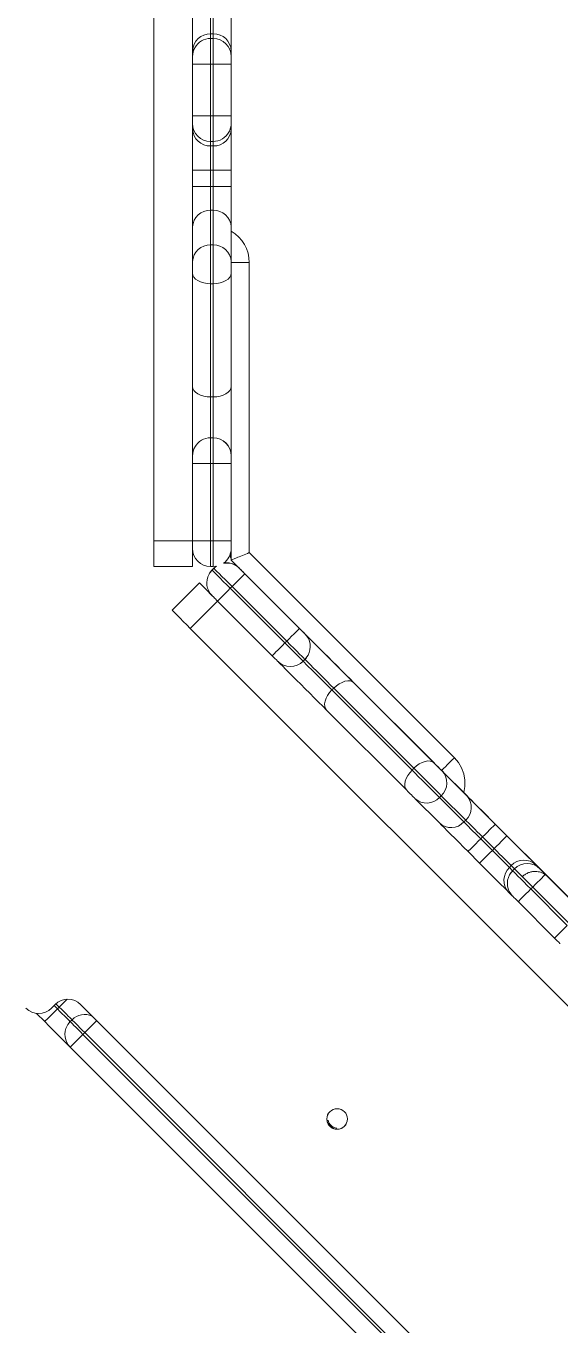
# Model space of a CAD drawing. Header units: millimetres. Extents: x -12977 to 11786, y -11805 to 10558.
# Drawn here: x -1227 to -1019, y 885 to 1389 of the extents above; entities that cross this region are included whole.
import ezdxf

# ---------------------------------------------------------------- set-up
doc = ezdxf.new("R2010")
doc.units = ezdxf.units.MM
doc.layers.add('DIKOM_ОБЪЕКТ', color=7, linetype='Continuous')

msp = doc.modelspace()

# ---------------------------------------------------------------- linework, layer by layer
at = {"layer": 'DIKOM_ОБЪЕКТ', "color": 7, "linetype": 'Continuous', "lineweight": 15}
for p, q in [((-1176.923, 1539.362), (-1176.923, 1189.362)), ((-1146.922, 1308.364), (-1146.922, 1420.364)), ((-1154.927, 1384.355), (-1153.927, 1384.355)), ((-1154.927, 1384.355), (-1154.927, 1384.355)), ((-1153.927, 1384.355), (-1154.927, 1384.355)), ((-1153.925, 1386.124), (-1154.925, 1386.124)), ((-1154.925, 1386.124), (-1154.925, 1384.355)), ((-1153.927, 1384.355), (-1153.927, 1384.355)), ((-1153.925, 1384.355), (-1153.925, 1386.124)), ((-1161.925, 1377.515), (-1161.925, 1379.555)), ((-1161.06, 1380.729), (-1161.06, 1380.729)), ((-1146.925, 1379.555), (-1146.926, 1374.087)), ((-1161.927, 1354.355), (-1161.927, 1374.355)), ((-1153.928, 1374.354), (-1154.928, 1374.354)), ((-1154.928, 1374.354), (-1154.928, 1354.354)), ((-1153.928, 1354.354), (-1153.928, 1374.354)), ((-1146.927, 1377.355), (-1146.927, 1377.355)), ((-1146.927, 1374.355), (-1146.927, 1354.354)), ((-1154.928, 1354.354), (-1153.928, 1354.354)), ((-1146.926, 1354.627), (-1146.925, 1349.162)), ((-1161.925, 1349.162), (-1161.925, 1351.195)), ((-1147.794, 1347.981), (-1147.794, 1347.981)), ((-1146.927, 1351.355), (-1146.927, 1351.355)), ((-1153.927, 1344.355), (-1154.927, 1344.355)), ((-1154.925, 1344.355), (-1154.925, 1342.593)), ((-1154.925, 1342.593), (-1153.925, 1342.593)), ((-1153.925, 1342.593), (-1153.925, 1344.355)), ((-1161.924, 1326.853), (-1161.924, 1333.21)), ((-1153.925, 1333.209), (-1154.925, 1333.209)), ((-1154.925, 1333.209), (-1154.925, 1326.852)), ((-1153.925, 1326.852), (-1153.925, 1333.209)), ((-1146.924, 1333.21), (-1146.924, 1326.853)), ((-1154.925, 1326.852), (-1153.925, 1326.852)), ((-1154.925, 1317.62), (-1154.927, 1304.182)), ((-1153.925, 1317.62), (-1154.925, 1317.62)), ((-1153.927, 1304.182), (-1153.925, 1317.62)), ((-1161.927, 1297.721), (-1161.925, 1311.158)), ((-1146.925, 1311.158), (-1146.927, 1297.721)), ((-1154.927, 1304.182), (-1153.927, 1304.182)), ((-1146.921, 1181.866), (-1146.921, 1297.366)), ((-1139.921, 1297.365), (-1139.921, 1184.765)), ((-1161.925, 1249.24), (-1161.927, 1293.207)), ((-1146.927, 1293.207), (-1146.925, 1249.24)), ((-1146.921, 1294.366), (-1146.921, 1294.366)), ((-1153.927, 1289.138), (-1154.927, 1289.138)), ((-1154.927, 1289.138), (-1154.925, 1245.171)), ((-1153.925, 1245.17), (-1153.927, 1289.138)), ((-1154.925, 1245.171), (-1153.925, 1245.17)), ((-1154.926, 1229.357), (-1154.927, 1229.355)), ((-1154.927, 1229.355), (-1153.927, 1229.355)), ((-1153.926, 1229.357), (-1154.926, 1229.357)), ((-1153.927, 1229.355), (-1153.926, 1229.357)), ((-1161.059, 1225.731), (-1161.06, 1225.729)), ((-1146.926, 1222.357), (-1146.927, 1222.355)), ((-1161.927, 1189.354), (-1161.927, 1219.355)), ((-1153.928, 1219.354), (-1154.928, 1219.354)), ((-1154.928, 1219.354), (-1154.928, 1189.354)), ((-1153.928, 1189.354), (-1153.928, 1219.354)), ((-1146.927, 1219.355), (-1146.927, 1189.354)), ((-1176.923, 1189.362), (-1161.927, 1189.362)), ((-1154.928, 1189.354), (-1153.928, 1189.354)), ((-1146.927, 1186.355), (-1146.921, 1186.366)), ((-1147.794, 1182.981), (-1147.753, 1183.056)), ((-1146.921, 1184.787), (-1147.101, 1184.787)), ((-1065.25, 1100.195), (-1146.921, 1181.866)), ((-1139.921, 1184.765), (-1060.301, 1105.144)), ((-1161.923, 1179.363), (-1176.923, 1179.363)), ((-1161.915, 1179.377), (-1161.923, 1179.363)), ((-1155.493, 1176.466), (-1155.535, 1176.39)), ((-1153.927, 1179.355), (-1154.927, 1179.355)), ((-1154.352, 1177.966), (-1153.645, 1178.673)), ((-1154.31, 1178.041), (-1154.352, 1177.966)), ((-1154.31, 1178.041), (-1153.603, 1178.748)), ((-1152.786, 1179.449), (-1153.927, 1179.355)), ((-1152.702, 1179.463), (-1153.645, 1178.673)), ((-1153.645, 1178.673), (-1153.603, 1178.748)), ((-1153.603, 1178.748), (-1152.786, 1179.449)), ((-1143.739, 1178.684), (-1143.745, 1178.673)), ((-1141.624, 1176.551), (-1120.411, 1155.338)), ((-1169.903, 1162.418), (-1159.297, 1173.024)), ((-1159.289, 1173.038), (-1169.896, 1162.432)), ((-1159.297, 1173.024), (-1159.289, 1173.038)), ((-1146.574, 1171.601), (-1147.281, 1170.894)), ((-1147.281, 1170.894), (-1126.068, 1149.68)), ((-1125.361, 1150.387), (-1146.574, 1171.601)), ((-1152.232, 1165.946), (-1162.833, 1155.345)), ((-1131.017, 1144.731), (-1152.231, 1165.945)), ((-1169.903, 1162.418), (-1169.896, 1162.432)), ((-1162.833, 1155.345), (-915.346, 907.858)), ((-1118.289, 1153.217), (-1118.288, 1153.219)), ((-1126.068, 1149.68), (-1125.361, 1150.387)), ((-1118.289, 1143.317), (-1118.996, 1142.61)), ((-1117.106, 1144.893), (-1117.105, 1144.895)), ((-1107.106, 1132.14), (-1107.814, 1131.433)), ((-1107.814, 1131.433), (-1076.723, 1100.337)), ((-1076.016, 1101.044), (-1107.106, 1132.14)), ((-1099.279, 1134.213), (-1068.189, 1103.117)), ((-1078.795, 1092.511), (-1109.886, 1123.607)), ((-1076.723, 1100.337), (-1076.016, 1101.044)), ((-1067.371, 1102.316), (-1067.371, 1102.317)), ((-1064.998, 1099.926), (-1055.496, 1090.43)), ((-1065.378, 1090.407), (-1066.085, 1089.7)), ((-1055.877, 1080.911), (-1065.378, 1090.407)), ((-978.277, 1013.22), (-1057.473, 1092.415)), ((-1066.103, 1079.824), (-1075.604, 1089.32)), ((-1066.085, 1089.7), (-1056.584, 1080.204)), ((-1056.584, 1080.204), (-1055.877, 1080.911)), ((-1044.399, 1079.335), (-1039.904, 1074.84)), ((-1049.349, 1074.384), (-1050.056, 1073.677)), ((-1050.056, 1073.677), (-1045.561, 1069.182)), ((-1044.854, 1069.889), (-1049.349, 1074.384)), ((-1045.561, 1069.182), (-1044.854, 1069.889)), ((-1050.51, 1064.233), (-1055.005, 1068.728)), ((-1038.219, 1063.253), (-1038.926, 1062.545)), ((-1038.926, 1062.545), (-1037.677, 1061.296)), ((-1038.862, 1059.718), (-1038.862, 1059.718)), ((-1036.97, 1062.003), (-1038.219, 1063.253)), ((-1037.679, 1061.293), (-1036.972, 1062)), ((-1036.972, 1062), (-1037.679, 1061.293)), ((-1037.679, 1061.293), (-1037.679, 1061.293)), ((-1036.972, 1062), (-1036.972, 1062)), ((-1028.624, 1063.557), (-1024.759, 1059.69)), ((-1027.072, 1062.001), (-1027.072, 1062)), ((-1024.951, 1059.879), (-1010.809, 1045.736)), ((-1029.901, 1054.928), (-1030.608, 1054.221)), ((-1015.76, 1040.786), (-1029.901, 1054.928)), ((-1037.836, 1051.556), (-1039.23, 1052.951)), ((-1030.608, 1054.221), (-1016.466, 1040.079)), ((-1021.416, 1035.13), (-1035.558, 1049.272)), ((-1215.276, 1009.33), (-1216.69, 1007.916)), ((-1213.677, 1008.366), (-1214.948, 1009.637)), ((-1061.392, 865.346), (-1205.376, 1009.33)), ((-1219.334, 1002.71), (-1222.549, 1005.925)), ((-1215.666, 1008.94), (-1214.385, 1007.659)), ((-1214.385, 1007.659), (-1213.677, 1008.366)), ((-1210.856, 1000.563), (-1210.619, 1001.133)), ((-1210.619, 1001.133), (-1210.619, 1001.133)), ((-1209.435, 1002.708), (-1208.728, 1003.415)), ((-1208.728, 1003.415), (-1209.435, 1002.708)), ((-1209.435, 1002.708), (-1209.435, 1002.708)), ((-1208.728, 1003.415), (-1208.728, 1003.415)), ((-1203.779, 998.465), (-1204.486, 997.758)), ((-1204.486, 997.758), (-1072.964, 866.236)), ((-1072.257, 866.943), (-1203.779, 998.465)), ((-1077.914, 861.287), (-1209.436, 992.809))]:
    msp.add_line(p, q, dxfattribs=at)
at = {"layer": 'DIKOM_ОБЪЕКТ', "color": 7, "linetype": 'Continuous', "lineweight": 15, "flags": 128}
for points in [[(-1161.925, 1379.555), (-1161.925, 1380.631), (-1161.925, 1382.051), (-1161.925, 1383.782), (-1161.925, 1385.784), (-1161.924, 1388.012), (-1161.924, 1390.413), (-1161.924, 1392.932), (-1161.924, 1395.511)], [(-1154.925, 1395.51), (-1154.925, 1393.993), (-1154.925, 1392.511), (-1154.925, 1391.099), (-1154.925, 1389.788), (-1154.925, 1388.61), (-1154.925, 1387.592), (-1154.925, 1386.757), (-1154.925, 1386.124)], [(-1153.925, 1386.124), (-1153.925, 1386.757), (-1153.925, 1387.592), (-1153.925, 1388.61), (-1153.925, 1389.788), (-1153.925, 1391.099), (-1153.925, 1392.511), (-1153.925, 1393.993), (-1153.925, 1395.51)], [(-1146.924, 1395.51), (-1146.924, 1392.932), (-1146.924, 1390.413), (-1146.924, 1388.012), (-1146.925, 1385.784), (-1146.924, 1383.782), (-1146.925, 1382.051), (-1146.925, 1380.631), (-1146.925, 1379.555)], [(-1154.927, 1384.355), (-1154.927, 1384.163), (-1154.927, 1383.593), (-1154.927, 1382.669), (-1154.928, 1381.425), (-1154.928, 1379.91), (-1154.928, 1378.181), (-1154.928, 1376.305), (-1154.928, 1374.354)], [(-1153.928, 1374.354), (-1153.928, 1376.305), (-1153.928, 1378.181), (-1153.928, 1379.91), (-1153.928, 1381.425), (-1153.927, 1382.669), (-1153.927, 1383.593), (-1153.927, 1384.163), (-1153.927, 1384.355)], [(-1161.927, 1374.355), (-1161.927, 1374.94), (-1161.927, 1375.503), (-1161.927, 1376.021), (-1161.927, 1376.476), (-1161.927, 1376.849), (-1161.927, 1377.126), (-1161.927, 1377.297), (-1161.927, 1377.355)], [(-1154.928, 1374.354), (-1156.293, 1374.354), (-1157.607, 1374.354), (-1158.817, 1374.354), (-1159.877, 1374.354), (-1160.748, 1374.354), (-1161.395, 1374.354), (-1161.793, 1374.354), (-1161.927, 1374.355)], [(-1146.927, 1374.355), (-1147.062, 1374.354), (-1147.46, 1374.354), (-1148.107, 1374.354), (-1148.978, 1374.354), (-1150.039, 1374.354), (-1151.249, 1374.354), (-1152.562, 1374.354), (-1153.928, 1374.354)], [(-1146.927, 1377.355), (-1146.927, 1377.297), (-1146.927, 1377.126), (-1146.927, 1376.849), (-1146.927, 1376.476), (-1146.927, 1376.021), (-1146.927, 1375.503), (-1146.927, 1374.94), (-1146.927, 1374.355)], [(-1146.927, 1373.396), (-1146.927, 1373.731), (-1146.927, 1374.475), (-1146.927, 1375.473), (-1146.927, 1376.708)], [(-1146.926, 1374.087), (-1146.926, 1373.469), (-1146.926, 1373.121), (-1146.926, 1373.048), (-1146.926, 1373.253), (-1146.927, 1373.396)], [(-1154.928, 1354.354), (-1156.293, 1354.354), (-1157.606, 1354.354), (-1158.817, 1354.354), (-1159.877, 1354.354), (-1160.748, 1354.354), (-1161.395, 1354.354), (-1161.793, 1354.354), (-1161.927, 1354.355)], [(-1161.927, 1351.355), (-1161.927, 1351.412), (-1161.927, 1351.583), (-1161.927, 1351.86), (-1161.927, 1352.233), (-1161.927, 1352.688), (-1161.927, 1353.206), (-1161.927, 1353.769), (-1161.927, 1354.355)], [(-1154.928, 1354.354), (-1154.928, 1352.403), (-1154.928, 1350.527), (-1154.927, 1348.798), (-1154.927, 1347.283), (-1154.927, 1346.039), (-1154.927, 1345.116), (-1154.927, 1344.547), (-1154.927, 1344.355)], [(-1146.927, 1354.354), (-1147.062, 1354.354), (-1147.46, 1354.354), (-1148.107, 1354.354), (-1148.978, 1354.354), (-1150.039, 1354.354), (-1151.249, 1354.354), (-1152.562, 1354.354), (-1153.928, 1354.354)], [(-1153.927, 1344.355), (-1153.927, 1344.547), (-1153.927, 1345.116), (-1153.927, 1346.039), (-1153.927, 1347.283), (-1153.928, 1348.798), (-1153.928, 1350.527), (-1153.928, 1352.403), (-1153.928, 1354.354)], [(-1146.927, 1352.003), (-1146.927, 1353.238), (-1146.926, 1354.236), (-1146.926, 1354.981), (-1146.926, 1355.46), (-1146.926, 1355.617)], [(-1146.927, 1354.354), (-1146.927, 1353.769), (-1146.927, 1353.207), (-1146.927, 1352.688), (-1146.927, 1352.233), (-1146.927, 1351.86), (-1146.927, 1351.583), (-1146.927, 1351.412), (-1146.927, 1351.355)], [(-1146.926, 1355.617), (-1146.926, 1355.665), (-1146.926, 1355.593), (-1146.926, 1355.398)], [(-1146.926, 1355.398), (-1146.926, 1355.245), (-1146.926, 1354.627)], [(-1161.924, 1333.21), (-1161.924, 1335.788), (-1161.924, 1338.307), (-1161.924, 1340.708), (-1161.924, 1342.935), (-1161.925, 1344.937), (-1161.925, 1346.668), (-1161.925, 1348.087), (-1161.925, 1349.162)], [(-1146.927, 1351.355), (-1146.927, 1351.366), (-1146.927, 1351.397), (-1146.927, 1351.449), (-1146.927, 1351.522), (-1146.927, 1351.614), (-1146.927, 1351.726), (-1146.927, 1351.855), (-1146.927, 1352.003)], [(-1146.925, 1349.162), (-1146.925, 1348.087), (-1146.925, 1346.668), (-1146.925, 1344.937), (-1146.924, 1342.935), (-1146.925, 1340.708), (-1146.924, 1338.307), (-1146.924, 1335.788), (-1146.924, 1333.21)], [(-1154.925, 1342.593), (-1154.925, 1341.96), (-1154.925, 1341.125), (-1154.925, 1340.107), (-1154.925, 1338.93), (-1154.925, 1337.619), (-1154.925, 1336.207), (-1154.925, 1334.726), (-1154.925, 1333.209)], [(-1153.925, 1333.209), (-1153.925, 1334.726), (-1153.925, 1336.207), (-1153.925, 1337.619), (-1153.925, 1338.93), (-1153.925, 1340.107), (-1153.925, 1341.126), (-1153.925, 1341.96), (-1153.925, 1342.593)], [(-1154.925, 1333.209), (-1156.29, 1333.209), (-1157.604, 1333.209), (-1158.813, 1333.209), (-1159.874, 1333.209), (-1160.745, 1333.209), (-1161.392, 1333.209), (-1161.79, 1333.209), (-1161.924, 1333.21)], [(-1146.924, 1333.21), (-1147.059, 1333.209), (-1147.457, 1333.209), (-1148.104, 1333.209), (-1148.975, 1333.209), (-1150.036, 1333.209), (-1151.246, 1333.209), (-1152.559, 1333.209), (-1153.925, 1333.209)], [(-1161.925, 1311.158), (-1161.925, 1312.285), (-1161.925, 1313.727), (-1161.925, 1315.451), (-1161.924, 1317.421), (-1161.924, 1319.595), (-1161.924, 1321.926), (-1161.924, 1324.362), (-1161.924, 1326.853)], [(-1154.925, 1326.852), (-1156.29, 1326.852), (-1157.603, 1326.852), (-1158.814, 1326.852), (-1159.874, 1326.852), (-1160.745, 1326.852), (-1161.391, 1326.852), (-1161.79, 1326.853), (-1161.924, 1326.853)], [(-1154.925, 1326.852), (-1154.925, 1325.387), (-1154.925, 1323.954), (-1154.925, 1322.583), (-1154.925, 1321.304), (-1154.925, 1320.145), (-1154.925, 1319.131), (-1154.925, 1318.283), (-1154.925, 1317.62)], [(-1153.925, 1317.62), (-1153.925, 1318.283), (-1153.925, 1319.131), (-1153.925, 1320.145), (-1153.925, 1321.304), (-1153.925, 1322.583), (-1153.925, 1323.954), (-1153.925, 1325.387), (-1153.925, 1326.852)], [(-1146.924, 1326.853), (-1147.059, 1326.852), (-1147.457, 1326.852), (-1148.104, 1326.852), (-1148.975, 1326.852), (-1150.035, 1326.852), (-1151.246, 1326.852), (-1152.559, 1326.852), (-1153.925, 1326.852)], [(-1146.924, 1326.853), (-1146.924, 1324.362), (-1146.924, 1321.926), (-1146.924, 1319.595), (-1146.924, 1317.421), (-1146.924, 1315.451), (-1146.925, 1313.727), (-1146.925, 1312.285), (-1146.925, 1311.158)], [(-1146.921, 1294.366), (-1146.921, 1294.578), (-1146.921, 1295.21), (-1146.921, 1296.241), (-1146.922, 1297.64), (-1146.922, 1299.366), (-1146.922, 1301.364), (-1146.922, 1303.576), (-1146.922, 1305.933), (-1146.922, 1308.364)], [(-1154.927, 1304.182), (-1154.927, 1303.236), (-1154.927, 1301.962), (-1154.927, 1300.408), (-1154.927, 1298.639), (-1154.927, 1296.722), (-1154.927, 1294.736), (-1154.927, 1292.758), (-1154.927, 1290.867), (-1154.927, 1289.138)], [(-1153.927, 1289.138), (-1153.927, 1290.867), (-1153.927, 1292.758), (-1153.927, 1294.736), (-1153.927, 1296.722), (-1153.928, 1298.639), (-1153.927, 1300.408), (-1153.927, 1301.962), (-1153.927, 1303.236), (-1153.927, 1304.182)], [(-1161.927, 1293.207), (-1161.927, 1293.795), (-1161.927, 1294.44), (-1161.927, 1295.111), (-1161.927, 1295.774), (-1161.927, 1296.396), (-1161.927, 1296.945), (-1161.927, 1297.394), (-1161.927, 1297.721)], [(-1146.927, 1297.721), (-1146.927, 1297.394), (-1146.927, 1296.945), (-1146.927, 1296.396), (-1146.927, 1295.774), (-1146.927, 1295.111), (-1146.927, 1294.44), (-1146.927, 1293.795), (-1146.927, 1293.207)], [(-1139.921, 1297.365), (-1141.287, 1297.365), (-1142.6, 1297.365), (-1143.81, 1297.365), (-1144.871, 1297.366), (-1145.742, 1297.366), (-1146.388, 1297.366), (-1146.787, 1297.366), (-1146.921, 1297.366)], [(-1154.927, 1289.138), (-1156.293, 1289.216), (-1157.606, 1289.448), (-1158.816, 1289.824), (-1159.877, 1290.33), (-1160.747, 1290.947), (-1161.394, 1291.65), (-1161.793, 1292.414), (-1161.927, 1293.207)], [(-1146.927, 1293.207), (-1147.061, 1292.413), (-1147.46, 1291.65), (-1148.107, 1290.947), (-1148.977, 1290.33), (-1150.038, 1289.824), (-1151.248, 1289.448), (-1152.562, 1289.216), (-1153.927, 1289.138)], [(-1161.926, 1222.59), (-1161.926, 1223.078), (-1161.925, 1223.964), (-1161.925, 1225.178), (-1161.925, 1226.694), (-1161.925, 1228.48), (-1161.925, 1230.498), (-1161.925, 1232.704), (-1161.925, 1235.052), (-1161.925, 1237.491), (-1161.925, 1239.97), (-1161.925, 1242.436), (-1161.925, 1244.837), (-1161.925, 1247.121), (-1161.925, 1249.24)], [(-1154.925, 1245.171), (-1156.291, 1245.249), (-1157.604, 1245.48), (-1158.814, 1245.856), (-1159.875, 1246.362), (-1160.745, 1246.979), (-1161.392, 1247.683), (-1161.791, 1248.446), (-1161.925, 1249.24)], [(-1146.925, 1249.24), (-1147.059, 1248.446), (-1147.458, 1247.683), (-1148.105, 1246.979), (-1148.975, 1246.362), (-1150.036, 1245.856), (-1151.247, 1245.48), (-1152.56, 1245.249), (-1153.925, 1245.17)], [(-1146.925, 1249.24), (-1146.925, 1247.121), (-1146.925, 1244.837), (-1146.925, 1242.437), (-1146.925, 1239.97), (-1146.925, 1237.491), (-1146.925, 1235.052), (-1146.925, 1232.704), (-1146.925, 1230.498), (-1146.925, 1228.48), (-1146.925, 1226.694), (-1146.925, 1225.178), (-1146.925, 1223.964), (-1146.926, 1223.078), (-1146.926, 1222.538), (-1146.926, 1222.357)], [(-1154.925, 1245.171), (-1154.925, 1243.445), (-1154.925, 1241.559), (-1154.925, 1239.585), (-1154.925, 1237.602), (-1154.925, 1235.689), (-1154.926, 1233.921), (-1154.925, 1232.368), (-1154.925, 1231.091), (-1154.926, 1230.141), (-1154.926, 1229.555), (-1154.926, 1229.357)], [(-1153.926, 1229.357), (-1153.926, 1229.555), (-1153.926, 1230.141), (-1153.926, 1231.091), (-1153.926, 1232.368), (-1153.925, 1233.921), (-1153.925, 1235.689), (-1153.925, 1237.603), (-1153.925, 1239.585), (-1153.925, 1241.559), (-1153.925, 1243.446), (-1153.925, 1245.17)], [(-1154.927, 1229.355), (-1154.927, 1229.162), (-1154.927, 1228.593), (-1154.928, 1227.669), (-1154.928, 1226.425), (-1154.928, 1224.91), (-1154.928, 1223.181), (-1154.928, 1221.305), (-1154.928, 1219.354)], [(-1153.928, 1219.354), (-1153.928, 1221.305), (-1153.928, 1223.181), (-1153.928, 1224.91), (-1153.928, 1226.425), (-1153.928, 1227.669), (-1153.927, 1228.593), (-1153.927, 1229.162), (-1153.927, 1229.355)], [(-1161.927, 1219.355), (-1161.927, 1219.94), (-1161.927, 1220.502), (-1161.927, 1221.021), (-1161.927, 1221.476), (-1161.927, 1221.849), (-1161.927, 1222.126), (-1161.927, 1222.297), (-1161.927, 1222.355)], [(-1146.927, 1222.355), (-1146.927, 1222.297), (-1146.927, 1222.126), (-1146.927, 1221.849), (-1146.927, 1221.476), (-1146.927, 1221.021), (-1146.927, 1220.503), (-1146.927, 1219.94), (-1146.927, 1219.355)], [(-1154.928, 1219.354), (-1156.293, 1219.354), (-1157.606, 1219.354), (-1158.816, 1219.354), (-1159.877, 1219.354), (-1160.748, 1219.354), (-1161.395, 1219.354), (-1161.793, 1219.354), (-1161.927, 1219.355)], [(-1146.927, 1219.355), (-1147.062, 1219.354), (-1147.46, 1219.354), (-1148.107, 1219.354), (-1148.978, 1219.354), (-1150.039, 1219.354), (-1151.249, 1219.354), (-1152.562, 1219.354), (-1153.928, 1219.354)], [(-1176.923, 1179.363), (-1176.923, 1179.555), (-1176.923, 1180.124), (-1176.923, 1181.048), (-1176.923, 1182.291), (-1176.923, 1183.806), (-1176.923, 1185.535), (-1176.923, 1187.411), (-1176.923, 1189.362)], [(-1154.928, 1189.354), (-1156.293, 1189.354), (-1157.606, 1189.354), (-1158.817, 1189.354), (-1159.877, 1189.354), (-1160.748, 1189.354), (-1161.394, 1189.354), (-1161.793, 1189.354), (-1161.927, 1189.354)], [(-1161.927, 1186.355), (-1161.927, 1186.412), (-1161.927, 1186.583), (-1161.927, 1186.86), (-1161.927, 1187.233), (-1161.927, 1187.688), (-1161.927, 1188.206), (-1161.927, 1188.769), (-1161.927, 1189.354)], [(-1161.923, 1186.311), (-1161.923, 1185.535), (-1161.923, 1183.806), (-1161.923, 1182.291), (-1161.923, 1181.048), (-1161.923, 1180.124), (-1161.923, 1179.555), (-1161.923, 1179.363)], [(-1161.915, 1179.377), (-1161.915, 1179.57), (-1161.915, 1180.139), (-1161.914, 1181.063), (-1161.914, 1182.307), (-1161.914, 1183.823), (-1161.914, 1185.552), (-1161.914, 1186.242)], [(-1154.928, 1189.354), (-1154.928, 1187.403), (-1154.928, 1185.527), (-1154.927, 1183.798), (-1154.927, 1182.283), (-1154.927, 1181.04), (-1154.927, 1180.116), (-1154.927, 1179.547), (-1154.927, 1179.355)], [(-1146.927, 1189.354), (-1147.062, 1189.354), (-1147.46, 1189.354), (-1148.107, 1189.354), (-1148.978, 1189.354), (-1150.039, 1189.354), (-1151.249, 1189.354), (-1152.562, 1189.354), (-1153.928, 1189.354)], [(-1153.927, 1179.355), (-1153.927, 1179.547), (-1153.927, 1180.116), (-1153.927, 1181.04), (-1153.927, 1182.283), (-1153.928, 1183.798), (-1153.928, 1185.527), (-1153.928, 1187.403), (-1153.928, 1189.354)], [(-1146.927, 1189.354), (-1146.927, 1188.769), (-1146.927, 1188.207), (-1146.927, 1187.688), (-1146.927, 1187.233), (-1146.927, 1186.86), (-1146.927, 1186.583), (-1146.927, 1186.412), (-1146.927, 1186.355)], [(-1147.418, 1183.752), (-1147.418, 1183.752), (-1147.753, 1183.056)], [(-1154.352, 1177.966), (-1155.222, 1176.905), (-1155.537, 1176.388)], [(-1155.493, 1176.466), (-1155.181, 1176.98), (-1154.31, 1178.041)], [(-1154.352, 1177.966), (-1154.216, 1177.83), (-1153.814, 1177.427), (-1153.16, 1176.774), (-1152.281, 1175.894), (-1151.21, 1174.822), (-1149.987, 1173.6), (-1148.661, 1172.273), (-1147.281, 1170.894)], [(-1146.574, 1171.601), (-1147.954, 1172.98), (-1149.28, 1174.307), (-1150.503, 1175.529), (-1151.574, 1176.601), (-1152.453, 1177.481), (-1153.107, 1178.134), (-1153.509, 1178.537), (-1153.645, 1178.673)], [(-1141.624, 1176.551), (-1141.719, 1176.456), (-1142.001, 1176.174), (-1142.458, 1175.717), (-1143.074, 1175.101), (-1143.824, 1174.351), (-1144.68, 1173.495), (-1145.609, 1172.567), (-1146.574, 1171.601)], [(-1143.745, 1178.673), (-1143.704, 1178.632), (-1143.584, 1178.511), (-1143.388, 1178.315), (-1143.124, 1178.051), (-1142.803, 1177.73), (-1142.436, 1177.363), (-1142.038, 1176.965), (-1141.624, 1176.551)], [(-1159.297, 1173.024), (-1159.161, 1172.888), (-1158.759, 1172.486), (-1158.106, 1171.832), (-1157.226, 1170.952), (-1156.155, 1169.881), (-1154.933, 1168.658), (-1154.407, 1168.133)], [(-1154.757, 1168.508), (-1154.923, 1168.674), (-1156.146, 1169.897), (-1157.218, 1170.968), (-1158.097, 1171.847), (-1158.751, 1172.501), (-1159.153, 1172.903), (-1159.289, 1173.038)], [(-1147.281, 1170.894), (-1148.247, 1169.928), (-1149.176, 1169), (-1150.031, 1168.144), (-1150.781, 1167.394), (-1151.397, 1166.778), (-1151.854, 1166.321), (-1152.135, 1166.04), (-1152.231, 1165.945)], [(-1152.231, 1165.945), (-1152.645, 1166.359), (-1153.042, 1166.757), (-1153.409, 1167.123), (-1153.73, 1167.445), (-1153.994, 1167.709), (-1154.19, 1167.905), (-1154.311, 1168.025), (-1154.352, 1168.066)], [(-1162.833, 1155.345), (-1164.212, 1156.725), (-1165.539, 1158.051), (-1166.761, 1159.274), (-1167.833, 1160.346), (-1168.712, 1161.225), (-1169.365, 1161.879), (-1169.768, 1162.282), (-1169.903, 1162.418)], [(-1120.411, 1155.338), (-1120.506, 1155.243), (-1120.788, 1154.961), (-1121.245, 1154.503), (-1121.861, 1153.888), (-1122.611, 1153.138), (-1123.467, 1152.282), (-1124.395, 1151.353), (-1125.361, 1150.387)], [(-1120.411, 1155.338), (-1119.997, 1154.924), (-1119.599, 1154.526), (-1119.232, 1154.159), (-1118.911, 1153.838), (-1118.647, 1153.574), (-1118.451, 1153.378), (-1118.33, 1153.258), (-1118.289, 1153.217)], [(-1118.288, 1153.219), (-1118.16, 1153.092), (-1117.779, 1152.711), (-1117.152, 1152.084), (-1116.293, 1151.226), (-1115.221, 1150.154), (-1113.959, 1148.892), (-1112.532, 1147.466), (-1110.972, 1145.906), (-1109.312, 1144.246), (-1107.587, 1142.521), (-1105.834, 1140.768), (-1104.09, 1139.024), (-1102.393, 1137.327), (-1100.778, 1135.711), (-1099.279, 1134.213)], [(-1126.068, 1149.68), (-1127.034, 1148.715), (-1127.962, 1147.786), (-1128.818, 1146.931), (-1129.568, 1146.181), (-1130.183, 1145.565), (-1130.641, 1145.108), (-1130.922, 1144.826), (-1131.017, 1144.731)], [(-1126.068, 1149.68), (-1124.689, 1148.301), (-1123.362, 1146.975), (-1122.14, 1145.752), (-1121.068, 1144.681), (-1120.188, 1143.802), (-1119.535, 1143.148), (-1119.132, 1142.746), (-1118.996, 1142.61)], [(-1118.289, 1143.317), (-1118.425, 1143.453), (-1118.828, 1143.855), (-1119.481, 1144.509), (-1120.361, 1145.388), (-1121.432, 1146.459), (-1122.655, 1147.682), (-1123.981, 1149.008), (-1125.361, 1150.387)], [(-1128.896, 1142.61), (-1128.937, 1142.651), (-1129.057, 1142.772), (-1129.253, 1142.968), (-1129.517, 1143.232), (-1129.839, 1143.553), (-1130.206, 1143.92), (-1130.604, 1144.318), (-1131.017, 1144.731)], [(-1109.886, 1123.607), (-1111.384, 1125.105), (-1112.999, 1126.72), (-1114.696, 1128.417), (-1116.44, 1130.161), (-1118.194, 1131.915), (-1119.919, 1133.639), (-1121.579, 1135.299), (-1123.139, 1136.859), (-1124.565, 1138.286), (-1125.828, 1139.548), (-1126.9, 1140.62), (-1127.759, 1141.478), (-1128.385, 1142.104), (-1128.755, 1142.474)], [(-1118.995, 1142.613), (-1118.855, 1142.473), (-1118.441, 1142.059), (-1117.77, 1141.388), (-1116.867, 1140.485), (-1115.768, 1139.387), (-1114.518, 1138.137), (-1113.165, 1136.784), (-1111.763, 1135.382), (-1110.367, 1133.987), (-1109.034, 1132.653), (-1107.814, 1131.433)], [(-1117.106, 1144.893), (-1117.419, 1144.378), (-1118.289, 1143.317)], [(-1107.106, 1132.14), (-1108.326, 1133.36), (-1109.66, 1134.694), (-1111.056, 1136.089), (-1112.458, 1137.491), (-1113.811, 1138.844), (-1115.061, 1140.094), (-1116.16, 1141.193), (-1117.062, 1142.095), (-1117.734, 1142.767), (-1118.148, 1143.18), (-1118.288, 1143.32)], [(-1107.814, 1131.433), (-1108.724, 1130.412), (-1109.489, 1129.319), (-1110.079, 1128.198), (-1110.471, 1127.09), (-1110.65, 1126.039), (-1110.611, 1125.084), (-1110.352, 1124.263), (-1109.886, 1123.607)], [(-1099.279, 1134.213), (-1099.936, 1134.679), (-1100.757, 1134.937), (-1101.712, 1134.977), (-1102.764, 1134.797), (-1103.871, 1134.405), (-1104.993, 1133.815), (-1106.086, 1133.05), (-1107.106, 1132.14)], [(-1060.301, 1105.144), (-1061.266, 1104.179), (-1062.195, 1103.25), (-1063.05, 1102.394), (-1063.801, 1101.644), (-1064.416, 1101.029), (-1064.874, 1100.572), (-1065.155, 1100.29), (-1065.25, 1100.195)], [(-1060.301, 1105.144), (-1058.732, 1103.275), (-1057.512, 1101.161), (-1056.677, 1098.868), (-1056.253, 1096.465), (-1056.253, 1094.025), (-1056.677, 1091.621), (-1056.677, 1091.62)], [(-1076.723, 1100.337), (-1077.634, 1099.316), (-1078.398, 1098.224), (-1078.988, 1097.102), (-1079.381, 1095.995), (-1079.56, 1094.943), (-1079.52, 1093.988), (-1079.262, 1093.167), (-1078.795, 1092.511)], [(-1076.723, 1100.337), (-1075.501, 1099.114), (-1074.164, 1097.777), (-1072.765, 1096.378), (-1071.36, 1094.974), (-1070.005, 1093.619), (-1068.754, 1092.367), (-1067.655, 1091.269), (-1066.754, 1090.368), (-1066.085, 1089.7)], [(-1068.189, 1103.117), (-1068.846, 1103.583), (-1069.667, 1103.841), (-1070.622, 1103.881), (-1071.673, 1103.701), (-1072.781, 1103.309), (-1073.903, 1102.719), (-1074.995, 1101.954), (-1076.016, 1101.044)], [(-1065.378, 1090.407), (-1066.047, 1091.075), (-1066.949, 1091.977), (-1068.047, 1093.075), (-1069.298, 1094.326), (-1070.653, 1095.681), (-1072.058, 1097.085), (-1073.456, 1098.484), (-1074.794, 1099.821), (-1076.016, 1101.044)], [(-1068.189, 1103.117), (-1067.774, 1102.702), (-1067.318, 1102.246), (-1066.843, 1101.771), (-1066.374, 1101.302), (-1065.935, 1100.863), (-1065.546, 1100.474), (-1065.229, 1100.157), (-1064.998, 1099.926)], [(-1057.473, 1092.415), (-1059.192, 1094.134), (-1060.859, 1095.801), (-1062.422, 1097.365), (-1063.836, 1098.779), (-1065.056, 1099.999), (-1066.046, 1100.989), (-1066.775, 1101.719), (-1067.221, 1102.166), (-1067.371, 1102.316)], [(-1075.604, 1089.32), (-1075.835, 1089.55), (-1076.153, 1089.868), (-1076.541, 1090.256), (-1076.981, 1090.696), (-1077.449, 1091.164), (-1077.924, 1091.639), (-1078.38, 1092.095), (-1078.795, 1092.511)], [(-1055.496, 1090.43), (-1054.7, 1089.634), (-1053.681, 1088.615), (-1052.461, 1087.396), (-1051.068, 1086.003), (-1049.531, 1084.466), (-1047.883, 1082.818), (-1046.16, 1081.096), (-1044.399, 1079.335)], [(-1056.584, 1080.204), (-1056.115, 1079.735), (-1055.516, 1079.136), (-1054.799, 1078.419), (-1053.979, 1077.6), (-1053.075, 1076.695), (-1052.106, 1075.726), (-1051.092, 1074.713), (-1050.056, 1073.677)], [(-1049.349, 1074.384), (-1050.385, 1075.42), (-1051.398, 1076.434), (-1052.368, 1077.403), (-1053.272, 1078.307), (-1054.092, 1079.126), (-1054.809, 1079.843), (-1055.408, 1080.442), (-1055.877, 1080.911)], [(-1055.005, 1068.728), (-1056.766, 1070.489), (-1058.49, 1072.212), (-1060.137, 1073.86), (-1061.675, 1075.397), (-1063.068, 1076.79), (-1064.287, 1078.008), (-1065.306, 1079.027), (-1066.103, 1079.824)], [(-1044.399, 1079.335), (-1044.494, 1079.239), (-1044.776, 1078.958), (-1045.233, 1078.5), (-1045.849, 1077.885), (-1046.599, 1077.134), (-1047.455, 1076.278), (-1048.384, 1075.35), (-1049.349, 1074.384)], [(-1039.904, 1074.84), (-1039.999, 1074.745), (-1040.281, 1074.463), (-1040.738, 1074.005), (-1041.354, 1073.389), (-1042.104, 1072.639), (-1042.96, 1071.783), (-1043.889, 1070.855), (-1044.854, 1069.889)], [(-1039.904, 1074.84), (-1038.081, 1073.016), (-1036.3, 1071.235), (-1034.602, 1069.537), (-1033.027, 1067.962), (-1031.611, 1066.546), (-1030.387, 1065.322), (-1029.384, 1064.318), (-1028.624, 1063.557)], [(-1050.056, 1073.677), (-1051.022, 1072.711), (-1051.95, 1071.783), (-1052.806, 1070.927), (-1053.556, 1070.177), (-1054.172, 1069.562), (-1054.629, 1069.105), (-1054.91, 1068.823), (-1055.005, 1068.728)], [(-1038.219, 1063.253), (-1038.666, 1063.7), (-1039.256, 1064.29), (-1039.976, 1065.011), (-1040.809, 1065.844), (-1041.735, 1066.77), (-1042.734, 1067.769), (-1043.781, 1068.817), (-1044.854, 1069.889)], [(-1045.561, 1069.182), (-1046.527, 1068.216), (-1047.455, 1067.288), (-1048.311, 1066.432), (-1049.061, 1065.682), (-1049.677, 1065.067), (-1050.134, 1064.61), (-1050.415, 1064.328), (-1050.51, 1064.233)], [(-1045.561, 1069.182), (-1044.489, 1068.109), (-1043.441, 1067.062), (-1042.442, 1066.063), (-1041.516, 1065.137), (-1040.683, 1064.304), (-1039.963, 1063.583), (-1039.373, 1062.993), (-1038.926, 1062.545)], [(-1039.23, 1052.951), (-1039.99, 1053.711), (-1040.994, 1054.715), (-1042.218, 1055.94), (-1043.634, 1057.356), (-1045.209, 1058.931), (-1046.906, 1060.628), (-1048.687, 1062.41), (-1050.51, 1064.233)], [(-1037.679, 1061.293), (-1038.55, 1060.232), (-1038.864, 1059.715)], [(-1037.679, 1061.293), (-1038.549, 1060.233), (-1038.862, 1059.718)], [(-1037.679, 1061.293), (-1037.543, 1061.157), (-1037.141, 1060.754), (-1036.488, 1060.101), (-1035.608, 1059.221), (-1034.537, 1058.15), (-1033.314, 1056.927), (-1031.988, 1055.601), (-1030.608, 1054.221)], [(-1029.901, 1054.928), (-1031.281, 1056.308), (-1032.607, 1057.634), (-1033.83, 1058.857), (-1034.901, 1059.928), (-1035.78, 1060.808), (-1036.434, 1061.462), (-1036.836, 1061.864), (-1036.972, 1062)], [(-1024.951, 1059.879), (-1025.047, 1059.783), (-1025.328, 1059.502), (-1025.786, 1059.044), (-1026.401, 1058.428), (-1027.152, 1057.678), (-1028.007, 1056.822), (-1028.936, 1055.894), (-1029.901, 1054.928)], [(-1026.615, 1061.543), (-1026.719, 1061.647), (-1026.81, 1061.739), (-1026.889, 1061.818), (-1026.955, 1061.883), (-1027.006, 1061.934), (-1027.043, 1061.971), (-1027.065, 1061.993), (-1027.072, 1062.001)], [(-1027.072, 1062), (-1027.032, 1061.959), (-1026.911, 1061.839), (-1026.715, 1061.643), (-1026.451, 1061.379), (-1026.13, 1061.057), (-1025.763, 1060.691), (-1025.365, 1060.293), (-1024.951, 1059.879)], [(-1024.289, 1059.218), (-1024.509, 1059.438), (-1025.035, 1059.964), (-1025.741, 1060.67), (-1026.615, 1061.543)], [(-1024.759, 1059.69), (-1024.322, 1059.253), (-1024.076, 1059.007), (-1024.025, 1058.955), (-1024.17, 1059.1), (-1024.289, 1059.218)], [(-1035.558, 1049.272), (-1035.972, 1049.686), (-1036.37, 1050.084), (-1036.736, 1050.451), (-1037.058, 1050.772), (-1037.322, 1051.036), (-1037.518, 1051.232), (-1037.638, 1051.353), (-1037.679, 1051.394)], [(-1030.608, 1054.221), (-1031.574, 1053.255), (-1032.503, 1052.327), (-1033.358, 1051.471), (-1034.109, 1050.721), (-1034.724, 1050.106), (-1035.182, 1049.649), (-1035.463, 1049.367), (-1035.558, 1049.272)], [(-1016.466, 1040.079), (-1017.432, 1039.113), (-1018.36, 1038.185), (-1019.216, 1037.329), (-1019.966, 1036.579), (-1020.582, 1035.964), (-1021.039, 1035.506), (-1021.321, 1035.225), (-1021.416, 1035.13)], [(-1019.294, 1033.009), (-1019.335, 1033.05), (-1019.456, 1033.17), (-1019.652, 1033.366), (-1019.916, 1033.63), (-1020.237, 1033.951), (-1020.604, 1034.318), (-1021.002, 1034.716), (-1021.416, 1035.13)], [(-1210.672, 1011.372), (-1210.927, 1011.116), (-1211.783, 1010.26), (-1212.712, 1009.332), (-1213.677, 1008.366)], [(-1214.385, 1007.659), (-1215.35, 1006.693), (-1216.279, 1005.765), (-1217.135, 1004.909), (-1217.885, 1004.159), (-1218.5, 1003.544), (-1218.957, 1003.086), (-1219.239, 1002.805), (-1219.334, 1002.71)], [(-1214.385, 1007.659), (-1213.419, 1006.693), (-1212.491, 1005.765), (-1211.635, 1004.909), (-1210.885, 1004.159), (-1210.269, 1003.543), (-1209.812, 1003.085), (-1209.53, 1002.803), (-1209.435, 1002.708)], [(-1208.728, 1003.415), (-1208.823, 1003.511), (-1209.105, 1003.793), (-1209.562, 1004.25), (-1210.177, 1004.866), (-1210.928, 1005.616), (-1211.784, 1006.472), (-1212.712, 1007.4), (-1213.677, 1008.366)], [(-1209.435, 992.809), (-1209.586, 992.96), (-1210.032, 993.406), (-1210.761, 994.136), (-1211.751, 995.126), (-1212.971, 996.346), (-1214.385, 997.76), (-1215.948, 999.324), (-1217.615, 1000.991), (-1219.334, 1002.71)], [(-1209.435, 1002.708), (-1210.306, 1001.648), (-1210.619, 1001.133)], [(-1209.435, 1002.708), (-1210.306, 1001.648), (-1210.619, 1001.133)], [(-1209.435, 1002.708), (-1209.341, 1002.613), (-1209.059, 1002.331), (-1208.601, 1001.874), (-1207.986, 1001.258), (-1207.236, 1000.508), (-1206.38, 999.652), (-1205.452, 998.723), (-1204.486, 997.758)], [(-1203.779, 998.465), (-1204.745, 999.431), (-1205.673, 1000.359), (-1206.529, 1001.215), (-1207.279, 1001.965), (-1207.894, 1002.581), (-1208.352, 1003.038), (-1208.633, 1003.32), (-1208.728, 1003.415)], [(-1199.145, 1003.099), (-1199.206, 1003.038), (-1199.663, 1002.581), (-1200.279, 1001.965), (-1201.029, 1001.215), (-1201.885, 1000.359), (-1202.813, 999.43), (-1203.779, 998.465)], [(-1204.486, 997.758), (-1205.452, 996.792), (-1206.38, 995.864), (-1207.236, 995.008), (-1207.986, 994.258), (-1208.601, 993.642), (-1209.059, 993.185), (-1209.34, 992.904), (-1209.436, 992.809)], [(-1108.565, 962.189), (-1109.315, 963.191), (-1109.475, 963.516)], [(-1106.899, 961.144), (-1107.562, 961.438), (-1108.565, 962.189)]]:
    msp.add_lwpolyline(points, dxfattribs=at)
at = {"layer": 'DIKOM_ОБЪЕКТ', "color": 7, "linetype": 'Continuous', "lineweight": 15}
msp.add_circle((-1105.807, 964.915), 4, dxfattribs=at)
for centre, radius, start, end in [((-1155.134, 1379.333), 6.795, 88.23926, 178.12318), ((-1154.927, 1377.355), 7, 90, 151.18119), ((-1154.927, 1377.355), 7, 90, 151.18119), ((-1153.927, 1377.355), 7, 0.00345, 90), ((-1153.927, 1377.355), 7, 0.00345, 90), ((-1153.716, 1379.332), 6.795, 1.88057, 91.7602), ((-1154.927, 1377.355), 7, 151.18119, 180.00345), ((-1193.415, 1377.022), 46.49, 359.61298, 0.41076), ((-1154.927, 1351.355), 7, 180.00345, 270), ((-1155.134, 1349.384), 6.794, 181.87085, 271.7617), ((-1153.927, 1351.355), 7, 270, 331.20988), ((-1153.716, 1349.384), 6.794, 268.23378, 358.1303), ((-1153.927, 1351.355), 7, 331.18119, 0.00345), ((-1153.927, 1351.355), 7, 331.20988, 0.00345), ((-1155.184, 1310.879), 6.746, 87.79888, 177.62455), ((-1153.666, 1310.878), 6.747, 2.38026, 92.20035), ((-1153.921, 1297.365), 14, 0.00345, 60.00256), ((-1155.186, 1297.44), 6.747, 87.80322, 177.61474), ((-1153.668, 1297.44), 6.747, 2.38102, 92.201), ((-1154.927, 1222.355), 7, 90, 151.18119), ((-1154.926, 1222.357), 7, 90, 151.18119), ((-1153.927, 1222.355), 7, 0.00345, 90), ((-1153.926, 1222.357), 7, 0.00345, 90), ((-1154.927, 1222.355), 7, 151.18119, 180.00345), ((-1154.927, 1186.355), 7, 180.00345, 270), ((-1153.927, 1186.355), 7, 331.20988, 0.00345), ((-1153.927, 1186.355), 7, 304.91747, 331.20988), ((-1148.653, 1173.799), 7, 52.99999, 99.38211), ((-1141.563, 1184.98), 5.983, 191.84835, 206.41679), ((-1141.385, 1184.778), 5.968, 186.87016, 202.66452), ((-1149.402, 1173.016), 7, 151.20748, 225), ((-1148.695, 1173.723), 7, 45, 100.08212), ((-1123.239, 1148.267), 7, 331.18119, 45), ((-1123.238, 1148.27), 7, 331.18119, 45), ((-1123.946, 1147.56), 7, 225, 315), ((-1069.963, 1095.357), 6.748, 312.80587, 42.61745), ((-1060.462, 1085.862), 6.747, 312.80114, 42.6171), ((-1071.035, 1094.284), 6.747, 227.37603, 317.19836), ((-1061.534, 1084.788), 6.746, 227.37587, 317.19973), ((-1033.268, 1058.597), 6.795, 46.87946, 136.75904), ((-1034.271, 1057.595), 6.794, 133.23796, 223.12366), ((-1032.729, 1056.343), 7, 151.20748, 225), ((-1032.022, 1057.051), 7, 45, 135), ((-1032.022, 1057.051), 7, 45, 135), ((-1210.326, 1004.38), 7, 45, 135), ((-1221.64, 1012.866), 7, 225, 315), ((-1203.779, 998.466), 7, 65.59687, 135), ((-1203.778, 998.466), 7, 65.59966, 135), ((-1204.486, 997.758), 7, 151.18119, 225), ((-1105.806, 964.917), 4, 151.18119, 331.18119), ((-1105.452, 965.301), 4, 192.10238, 262.82117), ((-1105.453, 965.3), 4, 192.84855, 261.97814)]:
    msp.add_arc(centre, radius, start, end, dxfattribs=at)
msp.add_ellipse((-1139.921, 1184.766), major_axis=(7, 2.899), ratio=0.0000721, start_param=3.1415026, end_param=4.712299, dxfattribs=at)
for points, knots in [([(-1161.06, 1380.729), (-1161.275, 1380.278), (-1161.578, 1379.642), (-1161.792, 1378.763), (-1161.878, 1378.225), (-1161.914, 1377.835), (-1161.92, 1377.644), (-1161.922, 1377.593)], [0, 0, 0, 0, 0.4547549, 0.6422283, 0.8255561, 0.9525444, 1, 1, 1, 1]), ([(-1146.926, 1373.065), (-1146.926, 1373.068), (-1146.926, 1373.078), (-1146.926, 1373.168), (-1146.926, 1373.355), (-1146.926, 1373.434)], [0, 0, 0, 0, 0.1663206, 0.6485736, 1, 1, 1, 1]), ([(-1146.926, 1355.584), (-1146.926, 1355.608), (-1146.927, 1355.651), (-1146.926, 1355.648), (-1146.926, 1355.646)], [0, 0, 0, 0, 0.5453038, 1, 1, 1, 1]), ([(-1147.794, 1347.981), (-1147.579, 1348.431), (-1147.276, 1349.068), (-1147.062, 1349.947), (-1146.975, 1350.485), (-1146.94, 1350.875), (-1146.934, 1351.065), (-1146.932, 1351.117)], [0, 0, 0, 0, 0.4548468, 0.642358, 0.8257228, 0.9528313, 1, 1, 1, 1]), ([(-1161.06, 1225.729), (-1161.275, 1225.279), (-1161.578, 1224.642), (-1161.792, 1223.763), (-1161.879, 1223.225), (-1161.914, 1222.835), (-1161.92, 1222.644), (-1161.922, 1222.593)], [0, 0, 0, 0, 0.4547578, 0.6422324, 0.8255613, 0.952612, 1, 1, 1, 1]), ([(-1118.152, 1143.517), (-1118.012, 1143.651), (-1117.591, 1144.051), (-1117.3, 1144.556), (-1117.106, 1144.893)], [0, 0, 0, 0, 0.3337363, 1, 1, 1, 1]), ([(-1037.794, 1061.119), (-1038.016, 1060.892), (-1038.43, 1060.468), (-1038.725, 1059.956), (-1038.862, 1059.718)], [0, 0, 0, 0, 0.5361394, 1, 1, 1, 1]), ([(-1033.893, 1058.93), (-1033.785, 1059.051), (-1033.355, 1059.53), (-1032.427, 1060.127), (-1031.206, 1060.678), (-1029.991, 1060.959), (-1028.839, 1061.029), (-1027.776, 1060.923), (-1026.829, 1060.686), (-1026.015, 1060.364), (-1025.345, 1060.003), (-1024.825, 1059.65), (-1024.473, 1059.371), (-1024.299, 1059.213), (-1024.244, 1059.163)], [0, 0, 0, 0, 0.0454606, 0.1806916, 0.3053115, 0.4211055, 0.528811, 0.6285976, 0.7200556, 0.8023366, 0.874074, 0.9335583, 0.9788122, 1, 1, 1, 1]), ([(-1024.09, 1059.02), (-1024.084, 1059.014), (-1024.069, 1058.999), (-1024.054, 1058.984), (-1024.04, 1058.971), (-1024.049, 1058.979), (-1024.1, 1059.031), (-1024.229, 1059.159), (-1024.305, 1059.235)], [0, 0, 0, 0, 0.01498689, 0.03729458, 0.08200059, 0.2095543, 0.53541489, 1, 1, 1, 1])]:
    msp.add_open_spline(points, degree=3, knots=knots, dxfattribs=at)

doc.saveas('drawing.dxf')
